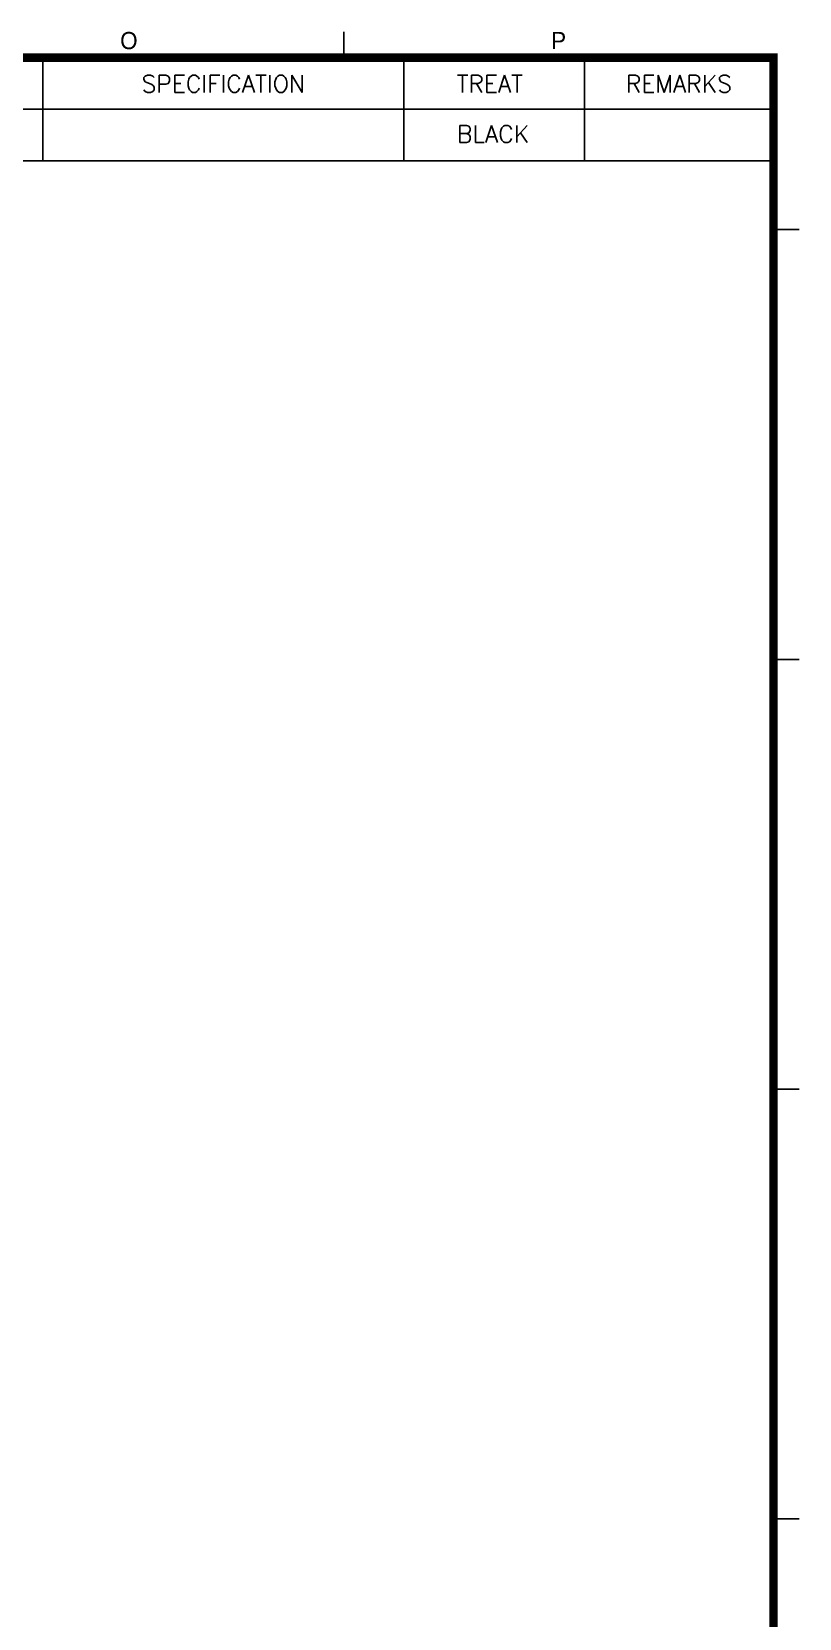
# Model space of a CAD drawing. Extents: x -425 to 6552, y -3049 to 3105.
# Drawn here: x 3883.9 to 3973.2, y -2186.8 to -2002.2 of the extents above; entities that cross this region are included whole.
import ezdxf
from ezdxf.enums import TextEntityAlignment as Align

# ---------------------------------------------------------------- set-up
doc = ezdxf.new("R2010")
doc.units = 0
doc.layers.get('0').update_dxf_attribs({"linetype": 'CONTINUOUS'})
doc.styles.add('SIM', font='simplex')
doc.styles.get("Standard").update_dxf_attribs({"font": 'gulim.ttc', "width": 0.8, "height": 2})

msp = doc.modelspace()

# ---------------------------------------------------------------- linework, layer by layer
for p, q in [((3920.24, -2005.26), (3920.24, -2002.26)), ((3920.24, -2005.26), (3920.24, -2002.26)), ((3885.24, -2005.26), (3885.24, -2017.26)), ((3927.24, -2017.26), (3927.24, -2005.26)), ((3948.24, -2017.26), (3948.24, -2005.26)), ((3795.24, -2011.26), (3970.24, -2011.26)), ((3795.24, -2017.26), (3970.24, -2017.26)), ((3973.24, -2025.26), (3970.24, -2025.26)), ((3973.24, -2075.26), (3970.24, -2075.26)), ((3973.24, -2125.26), (3970.24, -2125.26)), ((3973.24, -2175.26), (3970.24, -2175.26))]:
    msp.add_line(p, q)
at = {"const_width": 1}
msp.add_lwpolyline([(3970.24, -2005.26), (3170.24, -2005.26), (3170.24, -2555.26), (3970.24, -2555.26)], close=True, dxfattribs=at)

# ---------------------------------------------------------------- texts
for s, p in [('O', (3895.24, -2003.26)), ('O', (3895.24, -2003.26)), ('P', (3945.24, -2003.26)), ('P', (3945.24, -2003.26))]:
    msp.add_text(s, height=2).set_placement(p, align=Align.MIDDLE)
at = {"style": 'SIM'}
for s, p in [('SPECIFICATION', (3906.24, -2008.29)), ('TREAT', (3937.24, -2008.29)), ('REMARKS', (3959.24, -2008.29)), ('BLACK', (3937.62, -2014.13))]:
    msp.add_text(s, height=2, dxfattribs=at).set_placement(p, align=Align.MIDDLE)

doc.saveas('drawing.dxf')
